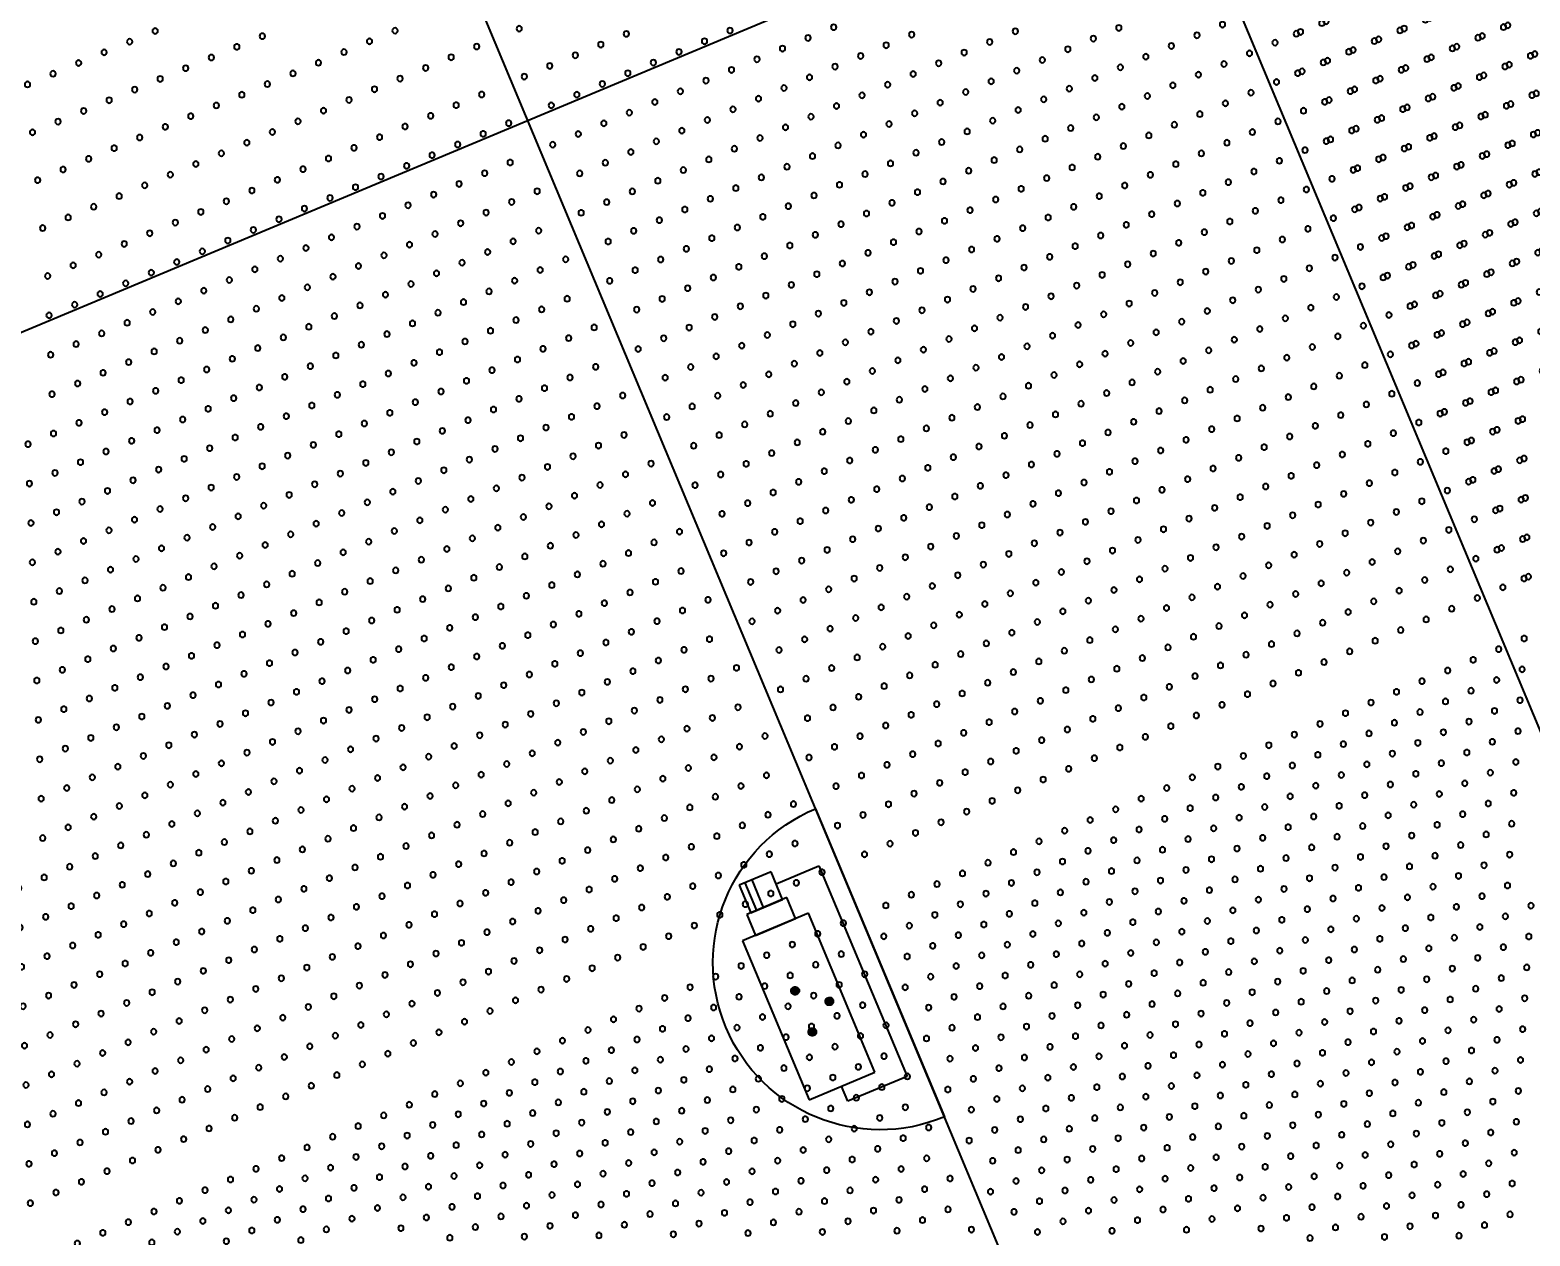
# Model space of a CAD drawing. Header units: millimetres. Extents: x 712803 to 922331, y -1382701 to -1225629.
# Drawn here: x 791081 to 792707, y -1324127 to -1322820 of the extents above; entities that cross this region are included whole.
import ezdxf

# ---------------------------------------------------------------- set-up
doc = ezdxf.new("R2010")
doc.units = ezdxf.units.MM
doc.header["$LTSCALE"] = 10
doc.header["$MEASUREMENT"] = 0
for name, color, linetype in [('I—平顶-投影仪、监控', 62, 'Continuous'), ('I—平顶—分格线', 8, 'Continuous'), ('I—平顶—造型', 122, 'Continuous'), ('I—装饰—尺寸标注', 232, 'Continuous')]:
    doc.layers.add(name, color=color, linetype=linetype)
doc.styles.add('ARIAL', font='arial.ttf')
doc.dimstyles.new('XD30', dxfattribs={"dimscale": 30, "dimtxt": 2.5, "dimasz": 1, "dimexe": 1, "dimexo": 1, "dimgap": 0.8, "dimtad": 1, "dimdec": 0, "dimrnd": 5, "dimdsep": 46, "dimtxsty": 'ARIAL', "dimblk1": 'ARCHTICK', "dimblk2": 'ARCHTICK', "dimsah": 1, "dimcen": -0.9, "dimdle": 1, "dimclrd": 256, "dimclre": 256, "dimclrt": 40, "dimaunit": 1, "dimadec": 0, "dimazin": 0, "dimtfac": 0.35, "dimtdec": 0, "dimtix": 1, "dimtmove": 2, "dimatfit": 3, "dimldrblk": 'ARCHTICK', "dimfxl": 0, "dimtvp": 0.8, "dimtolj": 1, "dimtzin": 0, "dimarcsym": 0})

# ---------------------------------------------------------------- blocks, each defined once
blk = doc.blocks.new('_ArchTick')
at = {"color": 0, "linetype": 'ByBlock', "const_width": 0.15}
blk.add_lwpolyline([(-0.5, -0.5), (0.5, 0.5)], dxfattribs=at)
blk = doc.blocks.new('*D1586')
at = {"layer": 'Defpoints', "color": 0, "ltscale": 50, "transparency": 16777216}
for p in [(712802.6, -1325596.1, 277.1), (794966.1, -1327810.6, 276.8), (794557.8, -1327981.3)]:
    blk.add_point(p, dxfattribs=at)
at = {"layer": 'I—装饰—尺寸标注', "lineweight": -2, "ltscale": 50, "transparency": 16777216}
for p, q in [((781534.8, -1296829.9), (794569.3, -1328009)), ((781408, -1296915.4), (781574.1, -1296846)), ((794673.4, -1327932.9), (794530.1, -1327992.9))]:
    blk.add_line(p, q, dxfattribs=at)
at = {"layer": 'I—装饰—尺寸标注', "lineweight": -2, "ltscale": 50, "transparency": 16777216, "xscale": 30, "yscale": 30, "zscale": 30}
for p, rotation in [((781546.4, -1296857.5), 112.6875065896419), ((794557.8, -1327981.3), 292.6875065896419)]:
    blk.add_blockref('_ArchTick', p, dxfattribs=dict(at, rotation=rotation))
at = {"layer": 'I—装饰—尺寸标注', "color": 40, "ltscale": 50, "transparency": 16777216, "insert": (788109.6, -1312395.4), "char_height": 75, "attachment_point": 5, "rotation": 292.6875, "style": 'ARIAL'}
blk.add_mtext('\\A1;33735', dxfattribs=at)
blk = doc.blocks.new('1080P半球')
h = blk.add_hatch(color=256)
edge = h.paths.add_edge_path()
edge.add_ellipse((331, -135.7), major_axis=(3.05, 3.05), ratio=1, start_angle=315, end_angle=495)
edge.add_ellipse((331, -135.7), major_axis=(3.05, 3.05), ratio=1, start_angle=135, end_angle=315)
h = blk.add_hatch(color=256)
edge = h.paths.add_edge_path()
edge.add_ellipse((307.5, -165.5), major_axis=(3.05, 3.05), ratio=1, start_angle=315, end_angle=495)
edge.add_ellipse((307.5, -165.5), major_axis=(3.05, 3.05), ratio=1, start_angle=135, end_angle=315)
h = blk.add_hatch(color=256)
edge = h.paths.add_edge_path()
edge.add_ellipse((355.9, -165.5), major_axis=(3.05, 3.05), ratio=1, start_angle=315, end_angle=495)
edge.add_ellipse((355.9, -165.5), major_axis=(3.05, 3.05), ratio=1, start_angle=135, end_angle=315)
for p, q in [((529.4, -69), (167.3, -69)), ((470.7, -89.4), (223.4, -89.4)), ((223.4, -89.4), (223.4, -159.1)), ((470.7, -139.7), (470.7, -89.4)), ((241.1, -197.2), (241.1, -119.8)), ((241.1, -119.8), (427.9, -119.8)), ((427.9, -119.8), (427.9, -197.2)), ((427.9, -182), (427.9, -134.9)), ((427.9, -134.9), (452.5, -134.9)), ((452.5, -134.9), (452.5, -182)), ((452.5, -177.3), (452.5, -139.7)), ((452.5, -139.7), (485, -139.7)), ((485, -139.7), (485, -177.3)), ((223.4, -159.1), (241.1, -159.1)), ((485, -162.5), (452.5, -162.5)), ((485, -170.6), (452.5, -170.6)), ((485, -177.3), (452.5, -177.3)), ((452.5, -182), (427.9, -182)), ((427.9, -197.2), (241.1, -197.2))]:
    blk.add_line(p, q)
blk.add_arc((348.4, -69), 181, 180, 0)
for centre, start_param, end_param in [((331, -135.7), 5.497787, 8.63938), ((331, -135.7), 2.356194, 5.497787), ((307.5, -165.5), 5.497787, 8.63938), ((355.9, -165.5), 5.497787, 8.63938), ((307.5, -165.5), 2.356194, 5.497787), ((355.9, -165.5), 2.356194, 5.497787)]:
    blk.add_ellipse(centre, major_axis=(3.05, 3.05), ratio=1, start_param=start_param, end_param=end_param)
blk = doc.blocks.new('4560')
at = {"layer": 'I—平顶—分格线', "color": 1}
for centre in [(-2960, -20), (-2920, -35), (-2880, -20), (-2840, -35), (-2800, -20), (-2760, -35), (-2720, -20), (-2680, -35), (-2640, -20), (-2600, -35), (-2560, -20), (-2520, -35), (-2480, -20), (-2440, -35), (-2400, -20), (-2360, -35), (-2320, -20), (-2280, -35), (-2240, -20), (-2200, -35), (-2160, -20), (-2120, -35), (-2080, -20), (-2960, -50), (-2880, -50), (-2800, -50), (-2720, -50), (-2640, -50), (-2560, -50), (-2480, -50), (-2400, -50), (-2320, -50), (-2240, -50), (-2160, -50), (-2080, -50), (-2920, -65), (-2840, -65), (-2760, -65), (-2680, -65), (-2600, -65), (-2520, -65), (-2440, -65), (-2360, -65), (-2280, -65), (-2200, -65), (-2120, -65), (-2960, -80), (-2880, -80), (-2800, -80), (-2720, -80), (-2640, -80), (-2560, -80), (-2480, -80), (-2400, -80), (-2320, -80), (-2240, -80), (-2160, -80), (-2080, -80), (-2920, -95), (-2840, -95), (-2760, -95), (-2680, -95), (-2600, -95), (-2520, -95), (-2440, -95), (-2360, -95), (-2280, -95), (-2200, -95), (-2120, -95), (-2960, -110), (-2880, -110), (-2800, -110), (-2720, -110), (-2640, -110), (-2560, -110), (-2480, -110), (-2400, -110), (-2320, -110), (-2240, -110), (-2160, -110), (-2080, -110), (-2920, -125), (-2840, -125), (-2760, -125), (-2680, -125), (-2600, -125), (-2520, -125), (-2440, -125), (-2360, -125), (-2280, -125), (-2200, -125), (-2120, -125), (-2960, -140), (-2880, -140), (-2800, -140), (-2720, -140), (-2640, -140), (-2560, -140), (-2480, -140), (-2400, -140), (-2320, -140), (-2240, -140), (-2160, -140), (-2080, -140), (-2920, -155), (-2840, -155), (-2760, -155), (-2680, -155), (-2600, -155), (-2520, -155), (-2440, -155), (-2360, -155), (-2280, -155), (-2200, -155), (-2120, -155), (-2960, -170), (-2880, -170), (-2800, -170), (-2720, -170), (-2640, -170), (-2560, -170), (-2480, -170), (-2400, -170), (-2320, -170), (-2240, -170), (-2160, -170), (-2080, -170), (-2920, -185), (-2840, -185), (-2760, -185), (-2680, -185), (-2600, -185), (-2520, -185), (-2440, -185), (-2360, -185), (-2280, -185), (-2200, -185), (-2120, -185), (-2960, -200), (-2880, -200), (-2800, -200), (-2720, -200), (-2640, -200), (-2560, -200), (-2480, -200), (-2400, -200), (-2320, -200), (-2240, -200), (-2160, -200), (-2080, -200), (-2960, -230), (-2920, -215), (-2880, -230), (-2840, -215), (-2800, -230), (-2760, -215), (-2720, -230), (-2680, -215), (-2640, -230), (-2600, -215), (-2560, -230), (-2520, -215), (-2480, -230), (-2440, -215), (-2400, -230), (-2360, -215), (-2320, -230), (-2280, -215), (-2240, -230), (-2200, -215), (-2160, -230), (-2120, -215), (-2080, -230), (-2920, -245), (-2840, -245), (-2760, -245), (-2680, -245), (-2600, -245), (-2520, -245), (-2440, -245), (-2360, -245), (-2280, -245), (-2200, -245), (-2120, -245), (-2960, -260), (-2880, -260), (-2800, -260), (-2720, -260), (-2640, -260), (-2560, -260), (-2480, -260), (-2400, -260), (-2320, -260), (-2240, -260), (-2160, -260), (-2080, -260), (-2920, -275), (-2840, -275), (-2760, -275), (-2680, -275), (-2600, -275), (-2520, -275), (-2440, -275), (-2360, -275), (-2280, -275), (-2200, -275), (-2120, -275), (-2960, -290), (-2880, -290), (-2800, -290), (-2720, -290), (-2640, -290), (-2560, -290), (-2480, -290), (-2400, -290), (-2320, -290), (-2240, -290), (-2160, -290), (-2080, -290), (-2920, -305), (-2840, -305), (-2760, -305), (-2680, -305), (-2600, -305), (-2520, -305), (-2440, -305), (-2360, -305), (-2280, -305), (-2200, -305), (-2120, -305), (-2960, -320), (-2880, -320), (-2800, -320), (-2720, -320), (-2640, -320), (-2560, -320), (-2480, -320), (-2400, -320), (-2320, -320), (-2240, -320), (-2160, -320), (-2080, -320), (-2920, -335), (-2840, -335), (-2760, -335), (-2680, -335), (-2600, -335), (-2520, -335), (-2440, -335), (-2360, -335), (-2280, -335), (-2200, -335), (-2120, -335), (-2960, -350), (-2880, -350), (-2800, -350), (-2720, -350), (-2640, -350), (-2560, -350), (-2480, -350), (-2400, -350), (-2320, -350), (-2240, -350), (-2160, -350), (-2080, -350), (-2920, -365), (-2840, -365), (-2760, -365), (-2680, -365), (-2600, -365), (-2520, -365), (-2440, -365), (-2360, -365), (-2280, -365), (-2200, -365), (-2120, -365), (-2960, -380), (-2880, -380), (-2800, -380), (-2720, -380), (-2640, -380), (-2560, -380), (-2480, -380), (-2400, -380), (-2320, -380), (-2240, -380), (-2160, -380), (-2080, -380), (-2920, -395), (-2840, -395), (-2760, -395), (-2680, -395), (-2600, -395), (-2520, -395), (-2440, -395), (-2360, -395), (-2280, -395), (-2200, -395), (-2120, -395), (-2960, -410), (-2920, -425), (-2880, -410), (-2840, -425), (-2800, -410), (-2760, -425), (-2720, -410), (-2680, -425), (-2640, -410), (-2600, -425), (-2560, -410), (-2520, -425), (-2480, -410), (-2440, -425), (-2400, -410), (-2360, -425), (-2320, -410), (-2280, -425), (-2240, -410), (-2200, -425), (-2160, -410), (-2120, -425), (-2080, -410), (-2960, -440), (-2880, -440), (-2800, -440), (-2720, -440), (-2640, -440), (-2560, -440), (-2480, -440), (-2400, -440), (-2320, -440), (-2240, -440), (-2160, -440), (-2080, -440), (-2920, -455), (-2840, -455), (-2760, -455), (-2680, -455), (-2600, -455), (-2520, -455), (-2440, -455), (-2360, -455), (-2280, -455), (-2200, -455), (-2120, -455), (-2960, -470), (-2880, -470), (-2800, -470), (-2720, -470), (-2640, -470), (-2560, -470), (-2480, -470), (-2400, -470), (-2320, -470), (-2240, -470), (-2160, -470), (-2080, -470), (-2920, -485), (-2840, -485), (-2760, -485), (-2680, -485), (-2600, -485), (-2520, -485), (-2440, -485), (-2360, -485), (-2280, -485), (-2200, -485), (-2120, -485), (-2960, -500), (-2880, -500), (-2800, -500), (-2720, -500), (-2640, -500), (-2560, -500), (-2480, -500), (-2400, -500), (-2320, -500), (-2240, -500), (-2160, -500), (-2080, -500), (-2920, -515), (-2840, -515), (-2760, -515), (-2680, -515), (-2600, -515), (-2520, -515), (-2440, -515), (-2360, -515), (-2280, -515), (-2200, -515), (-2120, -515), (-2960, -530), (-2880, -530), (-2800, -530), (-2720, -530), (-2640, -530), (-2560, -530), (-2480, -530), (-2400, -530), (-2320, -530), (-2240, -530), (-2160, -530), (-2080, -530), (-2920, -545), (-2840, -545), (-2760, -545), (-2680, -545), (-2600, -545), (-2520, -545), (-2440, -545), (-2360, -545), (-2280, -545), (-2200, -545), (-2120, -545), (-2960, -560), (-2880, -560), (-2800, -560), (-2720, -560), (-2640, -560), (-2560, -560), (-2480, -560), (-2400, -560), (-2320, -560), (-2240, -560), (-2160, -560), (-2080, -560), (-2920, -575), (-2840, -575), (-2760, -575), (-2680, -575), (-2600, -575), (-2520, -575), (-2440, -575), (-2360, -575), (-2280, -575), (-2200, -575), (-2120, -575), (-2960, -590), (-2880, -590), (-2800, -590), (-2720, -590), (-2640, -590), (-2560, -590), (-2480, -590), (-2400, -590), (-2320, -590), (-2240, -590), (-2160, -590), (-2960, -620), (-2920, -605), (-2880, -620), (-2840, -605), (-2800, -620), (-2760, -605), (-2720, -620), (-2680, -605), (-2640, -620), (-2600, -605), (-2560, -620), (-2520, -605), (-2480, -620), (-2440, -605), (-2400, -620), (-2360, -605), (-2320, -620), (-2280, -605), (-2240, -620), (-2200, -605), (-2920, -635), (-2840, -635), (-2760, -635), (-2680, -635), (-2600, -635), (-2520, -635), (-2440, -635), (-2360, -635), (-2280, -635), (-2200, -635), (-2960, -650), (-2880, -650), (-2800, -650), (-2720, -650), (-2640, -650), (-2560, -650), (-2480, -650), (-2400, -650), (-2320, -650), (-2240, -650), (-2920, -665), (-2840, -665), (-2760, -665), (-2680, -665), (-2600, -665), (-2520, -665), (-2440, -665), (-2360, -665), (-2280, -665), (-2960, -680), (-2880, -680), (-2800, -680), (-2720, -680), (-2640, -680), (-2560, -680), (-2480, -680), (-2400, -680), (-2320, -680), (-2920, -695), (-2840, -695), (-2760, -695), (-2680, -695), (-2600, -695), (-2520, -695), (-2440, -695), (-2360, -695), (-2280, -695), (-2960, -710), (-2880, -710), (-2800, -710), (-2720, -710), (-2640, -710), (-2560, -710), (-2480, -710), (-2400, -710), (-2320, -710), (-2920, -725), (-2840, -725), (-2760, -725), (-2680, -725), (-2600, -725), (-2520, -725), (-2440, -725), (-2360, -725), (-2280, -725), (-2960, -740), (-2880, -740), (-2800, -740), (-2720, -740), (-2640, -740), (-2560, -740), (-2480, -740), (-2400, -740), (-2320, -740), (-2920, -755), (-2840, -755), (-2760, -755), (-2680, -755), (-2600, -755), (-2520, -755), (-2440, -755), (-2360, -755), (-2280, -755), (-2960, -770), (-2880, -770), (-2800, -770), (-2720, -770), (-2640, -770), (-2560, -770), (-2480, -770), (-2400, -770), (-2320, -770), (-2240, -770), (-2920, -785), (-2840, -785), (-2760, -785), (-2680, -785), (-2600, -785), (-2520, -785), (-2440, -785), (-2360, -785), (-2280, -785), (-2960, -800), (-2920, -815), (-2880, -800), (-2840, -815), (-2800, -800), (-2760, -815), (-2720, -800), (-2680, -815), (-2640, -800), (-2600, -815), (-2560, -800), (-2520, -815), (-2480, -800), (-2440, -815), (-2400, -800), (-2360, -815), (-2320, -800), (-2280, -815), (-2240, -800), (-2960, -830), (-2880, -830), (-2800, -830), (-2720, -830), (-2640, -830), (-2560, -830), (-2480, -830), (-2400, -830), (-2320, -830), (-2240, -830), (-2920, -845), (-2840, -845), (-2760, -845), (-2680, -845), (-2600, -845), (-2520, -845), (-2440, -845), (-2360, -845), (-2280, -845), (-2960, -860), (-2880, -860), (-2800, -860), (-2720, -860), (-2640, -860), (-2560, -860), (-2480, -860), (-2400, -860), (-2320, -860), (-2240, -860), (-2920, -875), (-2840, -875), (-2760, -875), (-2680, -875), (-2600, -875), (-2520, -875), (-2440, -875), (-2360, -875), (-2280, -875), (-2200, -875), (-2960, -890), (-2880, -890), (-2800, -890), (-2720, -890), (-2640, -890), (-2560, -890), (-2480, -890), (-2400, -890), (-2320, -890), (-2240, -890), (-2920, -905), (-2840, -905), (-2760, -905), (-2680, -905), (-2600, -905), (-2520, -905), (-2440, -905), (-2360, -905), (-2280, -905), (-2200, -905), (-2960, -920), (-2880, -920), (-2800, -920), (-2720, -920), (-2640, -920), (-2560, -920), (-2480, -920), (-2400, -920), (-2320, -920), (-2240, -920), (-2920, -935), (-2840, -935), (-2760, -935), (-2680, -935), (-2600, -935), (-2520, -935), (-2440, -935), (-2360, -935), (-2280, -935), (-2200, -935), (-2960, -950), (-2880, -950), (-2800, -950), (-2720, -950), (-2640, -950), (-2560, -950), (-2480, -950), (-2400, -950), (-2320, -950), (-2240, -950), (-2920, -965), (-2840, -965), (-2760, -965), (-2680, -965), (-2600, -965), (-2520, -965), (-2440, -965), (-2360, -965), (-2280, -965), (-2200, -965), (-2960, -980), (-2880, -980), (-2800, -980), (-2720, -980), (-2640, -980), (-2560, -980), (-2480, -980), (-2400, -980), (-2320, -980), (-2240, -980), (-2160, -980), (-2960, -1010), (-2920, -995), (-2880, -1010), (-2840, -995), (-2800, -1010), (-2760, -995), (-2720, -1010), (-2680, -995), (-2640, -1010), (-2600, -995), (-2560, -1010), (-2520, -995), (-2480, -1010), (-2440, -995), (-2400, -1010), (-2360, -995), (-2320, -1010), (-2280, -995), (-2240, -1010), (-2200, -995), (-2160, -1010), (-2920, -1025), (-2840, -1025), (-2760, -1025), (-2680, -1025), (-2600, -1025), (-2520, -1025), (-2440, -1025), (-2360, -1025), (-2280, -1025), (-2200, -1025), (-2960, -1040), (-2880, -1040), (-2800, -1040), (-2720, -1040), (-2640, -1040), (-2560, -1040), (-2480, -1040), (-2400, -1040), (-2320, -1040), (-2240, -1040), (-2160, -1040), (-2920, -1055), (-2840, -1055), (-2760, -1055), (-2680, -1055), (-2600, -1055), (-2520, -1055), (-2440, -1055), (-2360, -1055), (-2280, -1055), (-2200, -1055), (-2120, -1055), (-2960, -1070), (-2880, -1070), (-2800, -1070), (-2720, -1070), (-2640, -1070), (-2560, -1070), (-2480, -1070), (-2400, -1070), (-2320, -1070), (-2240, -1070), (-2160, -1070), (-2920, -1085), (-2840, -1085), (-2760, -1085), (-2680, -1085), (-2600, -1085), (-2520, -1085), (-2440, -1085), (-2360, -1085), (-2280, -1085), (-2200, -1085), (-2120, -1085), (-2960, -1100), (-2880, -1100), (-2800, -1100), (-2720, -1100), (-2640, -1100), (-2560, -1100), (-2480, -1100), (-2400, -1100), (-2320, -1100), (-2240, -1100), (-2160, -1100), (-2920, -1115), (-2840, -1115), (-2760, -1115), (-2680, -1115), (-2600, -1115), (-2520, -1115), (-2440, -1115), (-2360, -1115), (-2280, -1115), (-2200, -1115), (-2120, -1115), (-2960, -1130), (-2880, -1130), (-2800, -1130), (-2720, -1130), (-2640, -1130), (-2560, -1130), (-2480, -1130), (-2400, -1130), (-2320, -1130), (-2240, -1130), (-2160, -1130), (-2920, -1145), (-2840, -1145), (-2760, -1145), (-2680, -1145), (-2600, -1145), (-2520, -1145), (-2440, -1145), (-2360, -1145), (-2280, -1145), (-2200, -1145), (-2120, -1145), (-2960, -1160), (-2880, -1160), (-2800, -1160), (-2720, -1160), (-2640, -1160), (-2560, -1160), (-2480, -1160), (-2400, -1160), (-2320, -1160), (-2240, -1160), (-2160, -1160), (-2080, -1160), (-2920, -1175), (-2840, -1175), (-2760, -1175), (-2680, -1175), (-2600, -1175), (-2520, -1175), (-2440, -1175), (-2360, -1175), (-2280, -1175), (-2200, -1175), (-2120, -1175), (-2960, -1190), (-2920, -1205), (-2880, -1190), (-2840, -1205), (-2800, -1190), (-2760, -1205), (-2720, -1190), (-2680, -1205), (-2640, -1190), (-2600, -1205), (-2560, -1190), (-2520, -1205), (-2480, -1190), (-2440, -1205), (-2400, -1190), (-2360, -1205), (-2320, -1190), (-2280, -1205), (-2240, -1190), (-2200, -1205), (-2160, -1190), (-2120, -1205), (-2080, -1190), (-2960, -1220), (-2880, -1220), (-2800, -1220), (-2720, -1220), (-2640, -1220), (-2560, -1220), (-2480, -1220), (-2400, -1220), (-2320, -1220), (-2240, -1220), (-2160, -1220), (-2080, -1220), (-2920, -1235), (-2840, -1235), (-2760, -1235), (-2680, -1235), (-2600, -1235), (-2520, -1235), (-2440, -1235), (-2360, -1235), (-2280, -1235), (-2200, -1235), (-2120, -1235), (-2960, -1250), (-2880, -1250), (-2800, -1250), (-2720, -1250), (-2640, -1250), (-2560, -1250), (-2480, -1250), (-2400, -1250), (-2320, -1250), (-2240, -1250), (-2160, -1250), (-2080, -1250), (-2920, -1265), (-2840, -1265), (-2760, -1265), (-2680, -1265), (-2600, -1265), (-2520, -1265), (-2440, -1265), (-2360, -1265), (-2280, -1265), (-2200, -1265), (-2120, -1265), (-2960, -1280), (-2880, -1280), (-2800, -1280), (-2720, -1280), (-2640, -1280), (-2560, -1280), (-2480, -1280), (-2400, -1280), (-2320, -1280), (-2240, -1280), (-2160, -1280), (-2080, -1280), (-2920, -1295), (-2840, -1295), (-2760, -1295), (-2680, -1295), (-2600, -1295), (-2520, -1295), (-2440, -1295), (-2360, -1295), (-2280, -1295), (-2200, -1295), (-2120, -1295), (-2960, -1310), (-2880, -1310), (-2800, -1310), (-2720, -1310), (-2640, -1310), (-2560, -1310), (-2480, -1310), (-2400, -1310), (-2320, -1310), (-2240, -1310), (-2160, -1310), (-2080, -1310), (-2920, -1325), (-2840, -1325), (-2760, -1325), (-2680, -1325), (-2600, -1325), (-2520, -1325), (-2440, -1325), (-2360, -1325), (-2280, -1325), (-2200, -1325), (-2120, -1325), (-2960, -1340), (-2880, -1340), (-2800, -1340), (-2720, -1340), (-2640, -1340), (-2560, -1340), (-2480, -1340), (-2400, -1340), (-2320, -1340), (-2240, -1340), (-2160, -1340), (-2080, -1340), (-2920, -1355), (-2840, -1355), (-2760, -1355), (-2680, -1355), (-2600, -1355), (-2520, -1355), (-2440, -1355), (-2360, -1355), (-2280, -1355), (-2200, -1355), (-2120, -1355), (-2960, -1370), (-2920, -1385), (-2880, -1370), (-2840, -1385), (-2800, -1370), (-2760, -1385), (-2720, -1370), (-2680, -1385), (-2640, -1370), (-2600, -1385), (-2560, -1370), (-2520, -1385), (-2480, -1370), (-2440, -1385), (-2400, -1370), (-2360, -1385), (-2320, -1370), (-2280, -1385), (-2240, -1370), (-2200, -1385), (-2160, -1370), (-2120, -1385), (-2080, -1370)]:
    blk.add_circle(centre, 3, dxfattribs=at)
at = {"layer": 'I—平顶—分格线', "color": 3}
for centre in [(-2040, -35), (-1990, -20), (-1990, -50), (-2040, -65), (-1990, -80), (-2040, -95), (-1940, -95), (-1990, -110), (-2040, -125), (-1940, -125), (-1990, -140), (-2040, -155), (-1940, -155), (-1990, -170), (-2040, -185), (-1940, -185), (-1990, -200), (-2040, -215), (-1990, -230), (-1940, -215), (-1890, -230), (-2040, -245), (-1940, -245), (-1990, -260), (-1890, -260), (-2040, -275), (-1940, -275), (-1990, -290), (-1890, -290), (-2040, -305), (-1940, -305), (-1990, -320), (-1890, -320), (-2040, -335), (-1940, -335), (-1840, -335), (-1990, -350), (-1890, -350), (-2040, -365), (-1940, -365), (-1840, -365), (-1990, -380), (-1890, -380), (-2040, -395), (-1940, -395), (-1840, -395), (-2040, -425), (-1990, -410), (-1940, -425), (-1890, -410), (-1840, -425), (-1990, -440), (-1890, -440), (-2040, -455), (-1940, -455), (-1840, -455), (-1990, -470), (-1890, -470), (-2040, -485), (-1940, -485), (-1840, -485), (-1990, -500), (-1890, -500), (-2040, -515), (-1940, -515), (-1990, -530), (-2040, -545), (-2040, -1265), (-2040, -1295), (-2040, -1325), (-2040, -1355), (-2040, -1385), (-1990, -1370)]:
    blk.add_circle(centre, 3, dxfattribs=at)
blk = doc.blocks.new('30-1')
at = {"layer": 'I—平顶—分格线'}
for centre in [(-935, -1525.6), (-905, -1525.6), (-875, -1525.6), (-1010, -1555.6), (-980, -1555.6), (-950, -1555.6), (-920, -1555.6), (-890, -1555.6), (-860, -1555.6), (-1085, -1585.6), (-1055, -1585.6), (-1025, -1585.6), (-995, -1585.6), (-965, -1585.6), (-935, -1585.6), (-905, -1585.6), (-875, -1585.6), (-845, -1585.6), (-1130, -1615.6), (-1100, -1615.6), (-1070, -1615.6), (-1040, -1615.6), (-1010, -1615.6), (-980, -1615.6), (-950, -1615.6), (-920, -1615.6), (-890, -1615.6), (-860, -1615.6), (-830, -1615.6), (-1205, -1645.6), (-1175, -1645.6), (-1145, -1645.6), (-1115, -1645.6), (-1085, -1645.6), (-1055, -1645.6), (-1025, -1645.6), (-995, -1645.6), (-965, -1645.6), (-935, -1645.6), (-905, -1645.6), (-875, -1645.6), (-845, -1645.6), (-815, -1645.6), (-1280, -1675.6), (-1250, -1675.6), (-1220, -1675.6), (-1190, -1675.6), (-1160, -1675.6), (-1130, -1675.6), (-1100, -1675.6), (-1070, -1675.6), (-1040, -1675.6), (-1010, -1675.6), (-980, -1675.6), (-950, -1675.6), (-920, -1675.6), (-890, -1675.6), (-860, -1675.6), (-830, -1675.6), (-800, -1675.6), (-1355, -1705.6), (-1325, -1705.6), (-1295, -1705.6), (-1265, -1705.6), (-1235, -1705.6), (-1205, -1705.6), (-1175, -1705.6), (-1145, -1705.6), (-1115, -1705.6), (-1085, -1705.6), (-1055, -1705.6), (-1025, -1705.6), (-995, -1705.6), (-965, -1705.6), (-935, -1705.6), (-905, -1705.6), (-875, -1705.6), (-845, -1705.6), (-815, -1705.6), (-785, -1705.6), (-1370, -1735.6), (-1340, -1735.6), (-1310, -1735.6), (-1280, -1735.6), (-1250, -1735.6), (-1220, -1735.6), (-1190, -1735.6), (-1160, -1735.6), (-1130, -1735.6), (-1100, -1735.6), (-1070, -1735.6), (-1040, -1735.6), (-1010, -1735.6), (-980, -1735.6), (-950, -1735.6), (-920, -1735.6), (-890, -1735.6), (-860, -1735.6), (-830, -1735.6), (-800, -1735.6), (-770, -1735.6), (-20, -1735.6), (-1385, -1765.6), (-1355, -1765.6), (-1325, -1765.6), (-1295, -1765.6), (-1265, -1765.6), (-1235, -1765.6), (-1205, -1765.6), (-1175, -1765.6), (-1145, -1765.6), (-1115, -1765.6), (-1085, -1765.6), (-1055, -1765.6), (-1025, -1765.6), (-995, -1765.6), (-965, -1765.6), (-935, -1765.6), (-905, -1765.6), (-875, -1765.6), (-845, -1765.6), (-815, -1765.6), (-785, -1765.6), (-755, -1765.6), (-95, -1765.6), (-65, -1765.6), (-35, -1765.6), (-1370, -1795.6), (-1340, -1795.6), (-1310, -1795.6), (-1280, -1795.6), (-1250, -1795.6), (-1220, -1795.6), (-1190, -1795.6), (-1160, -1795.6), (-1130, -1795.6), (-1100, -1795.6), (-1070, -1795.6), (-1040, -1795.6), (-1010, -1795.6), (-980, -1795.6), (-950, -1795.6), (-920, -1795.6), (-890, -1795.6), (-860, -1795.6), (-830, -1795.6), (-800, -1795.6), (-770, -1795.6), (-740, -1795.6), (-170, -1795.6), (-140, -1795.6), (-110, -1795.6), (-80, -1795.6), (-50, -1795.6), (-20, -1795.6), (-1385, -1825.6), (-1355, -1825.6), (-1325, -1825.6), (-1295, -1825.6), (-1265, -1825.6), (-1235, -1825.6), (-1205, -1825.6), (-1175, -1825.6), (-1145, -1825.6), (-1115, -1825.6), (-1085, -1825.6), (-1055, -1825.6), (-1025, -1825.6), (-995, -1825.6), (-965, -1825.6), (-935, -1825.6), (-905, -1825.6), (-875, -1825.6), (-845, -1825.6), (-815, -1825.6), (-785, -1825.6), (-755, -1825.6), (-725, -1825.6), (-245, -1825.6), (-215, -1825.6), (-185, -1825.6), (-155, -1825.6), (-125, -1825.6), (-95, -1825.6), (-65, -1825.6), (-35, -1825.6), (-1370, -1855.6), (-1340, -1855.6), (-1310, -1855.6), (-1280, -1855.6), (-1250, -1855.6), (-1220, -1855.6), (-1190, -1855.6), (-1160, -1855.6), (-1130, -1855.6), (-1100, -1855.6), (-1070, -1855.6), (-1040, -1855.6), (-1010, -1855.6), (-980, -1855.6), (-950, -1855.6), (-920, -1855.6), (-890, -1855.6), (-860, -1855.6), (-830, -1855.6), (-800, -1855.6), (-770, -1855.6), (-740, -1855.6), (-320, -1855.6), (-290, -1855.6), (-260, -1855.6), (-230, -1855.6), (-200, -1855.6), (-170, -1855.6), (-140, -1855.6), (-110, -1855.6), (-80, -1855.6), (-50, -1855.6), (-20, -1855.6), (-1385, -1885.6), (-1355, -1885.6), (-1325, -1885.6), (-1295, -1885.6), (-1265, -1885.6), (-1235, -1885.6), (-1205, -1885.6), (-1175, -1885.6), (-1145, -1885.6), (-1115, -1885.6), (-1085, -1885.6), (-1055, -1885.6), (-1025, -1885.6), (-995, -1885.6), (-965, -1885.6), (-935, -1885.6), (-905, -1885.6), (-875, -1885.6), (-845, -1885.6), (-815, -1885.6), (-785, -1885.6), (-755, -1885.6), (-725, -1885.6), (-395, -1885.6), (-365, -1885.6), (-335, -1885.6), (-305, -1885.6), (-275, -1885.6), (-245, -1885.6), (-215, -1885.6), (-185, -1885.6), (-155, -1885.6), (-125, -1885.6), (-95, -1885.6), (-65, -1885.6), (-35, -1885.6), (-1370, -1915.6), (-1340, -1915.6), (-1310, -1915.6), (-1280, -1915.6), (-1250, -1915.6), (-1220, -1915.6), (-1190, -1915.6), (-1160, -1915.6), (-1130, -1915.6), (-1100, -1915.6), (-1070, -1915.6), (-1040, -1915.6), (-1010, -1915.6), (-980, -1915.6), (-950, -1915.6), (-920, -1915.6), (-890, -1915.6), (-860, -1915.6), (-830, -1915.6), (-800, -1915.6), (-770, -1915.6), (-740, -1915.6), (-710, -1915.6), (-470, -1915.6), (-440, -1915.6), (-410, -1915.6), (-380, -1915.6), (-350, -1915.6), (-320, -1915.6), (-290, -1915.6), (-260, -1915.6), (-230, -1915.6), (-200, -1915.6), (-170, -1915.6), (-140, -1915.6), (-110, -1915.6), (-80, -1915.6), (-50, -1915.6), (-20, -1915.6), (-1385, -1945.6), (-1355, -1945.6), (-1325, -1945.6), (-1295, -1945.6), (-1265, -1945.6), (-1235, -1945.6), (-1205, -1945.6), (-1175, -1945.6), (-1145, -1945.6), (-1115, -1945.6), (-1085, -1945.6), (-1055, -1945.6), (-1025, -1945.6), (-995, -1945.6), (-965, -1945.6), (-935, -1945.6), (-905, -1945.6), (-875, -1945.6), (-845, -1945.6), (-815, -1945.6), (-785, -1945.6), (-755, -1945.6), (-725, -1945.6), (-695, -1945.6), (-545, -1945.6), (-515, -1945.6), (-485, -1945.6), (-455, -1945.6), (-425, -1945.6), (-395, -1945.6), (-365, -1945.6), (-335, -1945.6), (-305, -1945.6), (-275, -1945.6), (-245, -1945.6), (-215, -1945.6), (-185, -1945.6), (-155, -1945.6), (-125, -1945.6), (-95, -1945.6), (-65, -1945.6), (-35, -1945.6), (-1370, -1975.6), (-1340, -1975.6), (-1310, -1975.6), (-1280, -1975.6), (-1250, -1975.6), (-1220, -1975.6), (-1190, -1975.6), (-1160, -1975.6), (-1130, -1975.6), (-1100, -1975.6), (-1070, -1975.6), (-1040, -1975.6), (-1010, -1975.6), (-980, -1975.6), (-950, -1975.6), (-920, -1975.6), (-890, -1975.6), (-860, -1975.6), (-830, -1975.6), (-800, -1975.6), (-770, -1975.6), (-740, -1975.6), (-710, -1975.6), (-680, -1975.6), (-590, -1975.6), (-560, -1975.6), (-530, -1975.6), (-500, -1975.6), (-470, -1975.6), (-440, -1975.6), (-410, -1975.6), (-380, -1975.6), (-350, -1975.6), (-320, -1975.6), (-290, -1975.6), (-260, -1975.6), (-230, -1975.6), (-200, -1975.6), (-170, -1975.6), (-140, -1975.6), (-110, -1975.6), (-80, -1975.6), (-50, -1975.6), (-20, -1975.6), (-1385, -2005.6), (-1355, -2005.6), (-1325, -2005.6), (-1295, -2005.6), (-1265, -2005.6), (-1235, -2005.6), (-1205, -2005.6), (-1175, -2005.6), (-1145, -2005.6), (-1115, -2005.6), (-1085, -2005.6), (-1055, -2005.6), (-1025, -2005.6), (-995, -2005.6), (-965, -2005.6), (-935, -2005.6), (-905, -2005.6), (-875, -2005.6), (-845, -2005.6), (-815, -2005.6), (-785, -2005.6), (-755, -2005.6), (-725, -2005.6), (-695, -2005.6), (-665, -2005.6), (-635, -2005.6), (-605, -2005.6), (-575, -2005.6), (-545, -2005.6), (-515, -2005.6), (-485, -2005.6), (-455, -2005.6), (-425, -2005.6), (-395, -2005.6), (-365, -2005.6), (-335, -2005.6), (-305, -2005.6), (-275, -2005.6), (-245, -2005.6), (-215, -2005.6), (-185, -2005.6), (-155, -2005.6), (-125, -2005.6), (-95, -2005.6), (-65, -2005.6), (-35, -2005.6), (-1370, -2035.6), (-1340, -2035.6), (-1310, -2035.6), (-1280, -2035.6), (-1250, -2035.6), (-1220, -2035.6), (-1190, -2035.6), (-1160, -2035.6), (-1130, -2035.6), (-1100, -2035.6), (-1070, -2035.6), (-1040, -2035.6), (-1010, -2035.6), (-980, -2035.6), (-950, -2035.6), (-920, -2035.6), (-890, -2035.6), (-860, -2035.6), (-830, -2035.6), (-800, -2035.6), (-770, -2035.6), (-740, -2035.6), (-710, -2035.6), (-680, -2035.6), (-650, -2035.6), (-620, -2035.6), (-590, -2035.6), (-560, -2035.6), (-530, -2035.6), (-500, -2035.6), (-470, -2035.6), (-440, -2035.6), (-410, -2035.6), (-380, -2035.6), (-350, -2035.6), (-320, -2035.6), (-290, -2035.6), (-260, -2035.6), (-230, -2035.6), (-200, -2035.6), (-170, -2035.6), (-140, -2035.6), (-110, -2035.6), (-80, -2035.6), (-50, -2035.6), (-20, -2035.6), (-1385, -2065.6), (-1355, -2065.6), (-1325, -2065.6), (-1295, -2065.6), (-1265, -2065.6), (-1235, -2065.6), (-1205, -2065.6), (-1175, -2065.6), (-1145, -2065.6), (-1115, -2065.6), (-1085, -2065.6), (-1055, -2065.6), (-1025, -2065.6), (-995, -2065.6), (-965, -2065.6), (-935, -2065.6), (-905, -2065.6), (-875, -2065.6), (-845, -2065.6), (-815, -2065.6), (-785, -2065.6), (-755, -2065.6), (-725, -2065.6), (-695, -2065.6), (-665, -2065.6), (-635, -2065.6), (-605, -2065.6), (-575, -2065.6), (-545, -2065.6), (-515, -2065.6), (-485, -2065.6), (-455, -2065.6), (-425, -2065.6), (-395, -2065.6), (-365, -2065.6), (-335, -2065.6), (-305, -2065.6), (-275, -2065.6), (-245, -2065.6), (-215, -2065.6), (-185, -2065.6), (-155, -2065.6), (-125, -2065.6), (-95, -2065.6), (-65, -2065.6), (-35, -2065.6), (-1370, -2095.6), (-1340, -2095.6), (-1310, -2095.6), (-1280, -2095.6), (-1250, -2095.6), (-1220, -2095.6), (-1190, -2095.6), (-1160, -2095.6), (-1130, -2095.6), (-1100, -2095.6), (-1070, -2095.6), (-1040, -2095.6), (-1010, -2095.6), (-980, -2095.6), (-950, -2095.6), (-920, -2095.6), (-890, -2095.6), (-860, -2095.6), (-830, -2095.6), (-800, -2095.6), (-770, -2095.6), (-740, -2095.6), (-710, -2095.6), (-680, -2095.6), (-650, -2095.6), (-620, -2095.6), (-590, -2095.6), (-560, -2095.6), (-530, -2095.6), (-500, -2095.6), (-470, -2095.6), (-440, -2095.6), (-410, -2095.6), (-380, -2095.6), (-350, -2095.6), (-320, -2095.6), (-290, -2095.6), (-260, -2095.6), (-230, -2095.6), (-200, -2095.6), (-170, -2095.6), (-140, -2095.6), (-110, -2095.6), (-80, -2095.6), (-50, -2095.6), (-20, -2095.6)]:
    blk.add_circle(centre, 3, dxfattribs=at)

msp = doc.modelspace()

# ---------------------------------------------------------------- linework, layer by layer
at = {"layer": 'I—平顶—分格线', "extrusion": (0.000109945, 4.5974e-05, 1), "elevation": 26.2}
for points in [[(790785, -1314726.1), (794553.4, -1323737.3)], [(790582, -1314811), (794353.4, -1323829.1)], [(792348.5, -1324659.4), (788577.2, -1315641.2)], [(789000.2, -1324013.7), (794138.9, -1321864.8)]]:
    msp.add_lwpolyline(points, dxfattribs=at)
at = {"layer": 'I—平顶—造型', "extrusion": (0.000109945, 4.5974e-05, 1), "elevation": 26.2}
for points in [[(789834.2, -1325710.9), (794867.1, -1323606.1)], [(789841.9, -1325729.3), (794874.8, -1323624.6)]]:
    msp.add_lwpolyline(points, dxfattribs=at)

# ---------------------------------------------------------------- block references
at = {"layer": 'I—平顶-投影仪、监控', "extrusion": (0.000109946, 4.59745e-05, 1), "xscale": -1, "rotation": 292.7151582509779}
msp.add_blockref('1080P半球', (792200.4, -1324126, 26.4), dxfattribs=at)
at = {"layer": 'I—平顶—分格线', "extrusion": (-0.000109945, -4.5974e-05, -1), "zscale": -0.9999999999999996}
for name, p, rotation in [('4560', (-792822.4, -1320155.3, -26.2), 67.30579002689106), ('4560', (-792107.4, -1320454.3, -26.2), 67.30579002689106), ('4560', (-790815.8, -1320994.5, -26.2), 67.30579002689106), ('30-1', (-794081.1, -1325173.9, -26.2), 157.3057900268911), ('30-1', (-792789.5, -1325714, -26.2), 157.3057900268911)]:
    msp.add_blockref(name, p, dxfattribs=dict(at, rotation=rotation))

# ---------------------------------------------------------------- dimensions: what is measured, and where the dimension line sits
at = {"layer": 'I—装饰—尺寸标注', "color": 6, "ltscale": 50}
dim = msp.add_linear_dim(base=(794557.8, -1327981.3, -277.1), p1=(712802.6, -1325596.1), p2=(794966.1, -1327810.6, -0.3), angle=292.6875, dimstyle='XD30', dxfattribs=at)
dim.commit()
dim.dimension.update_dxf_attribs({"geometry": '*D1586', "text_midpoint": (788109.6, -1312395.4, -277.1)})

doc.saveas('drawing.dxf')
